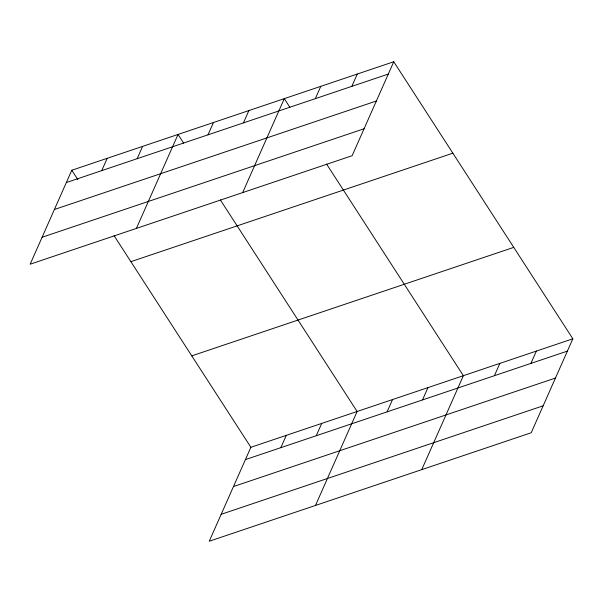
<?xml version="1.0" encoding="UTF-8"?>
<svg xmlns="http://www.w3.org/2000/svg" width="603" height="603" viewBox="0 0 603 603"><rect width="100%" height="100%" fill="white"/><g stroke="black" fill="none" stroke-linecap="round" stroke-linejoin="round"><path stroke-width="0.9" d="M393.759 61.755L71.787 170.25L30.15 264.204L352.129 155.71L393.759 61.755L572.85 338.796L531.213 432.75L209.241 541.245L250.871 447.29L572.85 338.796M101.749 170.619L107.198 158.318M137.167 158.687L142.617 146.378M136.399 228.401L178.036 134.446L183.644 143.115M207.997 134.816L213.454 122.515M243.416 122.884L248.873 110.575M242.655 192.598L284.292 98.643L289.892 107.311M315.324 98.658L320.781 86.35M351.82 86.357L357.27 74.056M280.84 447.66L286.289 435.358M316.258 435.728L321.708 423.419M315.49 505.442L357.127 411.487L220.321 199.864M387.088 411.857L392.545 399.555M422.507 399.925L427.964 387.623M421.746 469.639L463.375 375.684L326.577 164.061M494.415 375.699L499.872 363.39M530.904 363.398L536.361 351.097M66.33 182.558L388.309 74.063M54.391 209.497L376.37 101.01M42.089 237.258L364.069 128.763M130.881 261.672L452.861 153.185M191.777 355.868L513.748 247.373M245.421 459.599L567.4 351.104M233.482 486.538L555.453 378.051M221.18 514.299L543.152 405.804M71.787 170.25L77.9 179.709M114.073 235.667L250.871 447.29"/></g></svg>
